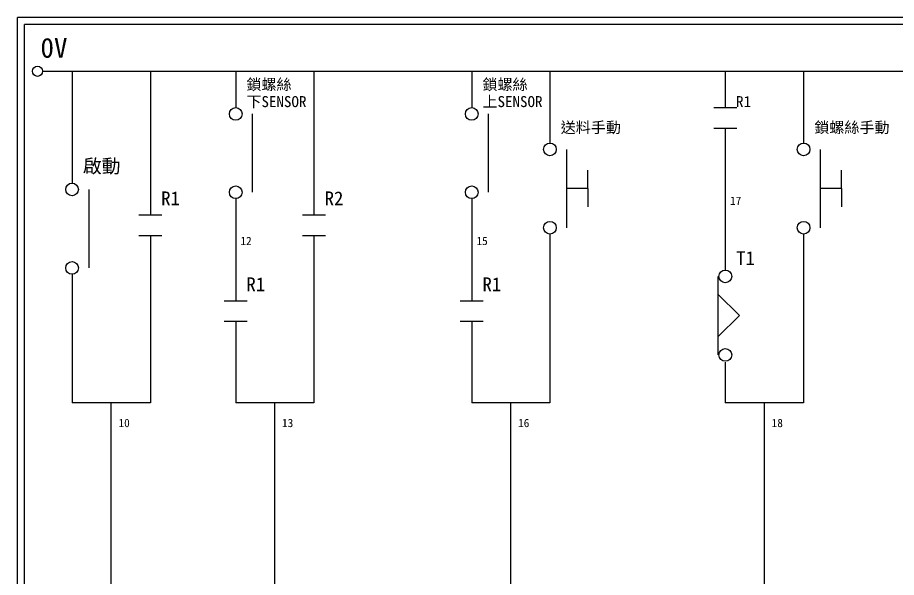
# Model space of a CAD drawing. Extents: x 325 to 612, y 3 to 207.
# Drawn here: x 325.3 to 484.6, y 105.4 to 207 of the extents above; entities that cross this region are included whole.
import ezdxf

# ---------------------------------------------------------------- set-up
doc = ezdxf.new("R2010")
doc.units = 0
doc.layers.get('0').update_dxf_attribs({"linetype": 'CONTINUOUS'})
doc.layers.add('圖框層', color=7, linetype='CONTINUOUS')
doc.layers.add('標尺寸層', color=3, linetype='CONTINUOUS')
doc.styles.add('STSL', font='KAIU.TTF')

msp = doc.modelspace()

# ---------------------------------------------------------------- linework, layer by layer
for p, q in [((428.71, 175.94), (428.71, 179.25)), ((474.68, 175.94), (474.68, 179.25)), ((428.71, 175.94), (428.71, 172.63)), ((474.68, 175.94), (474.68, 172.63))]:
    msp.add_line(p, q)
at = {"layer": '圖框層', "color": 7}
for p, q in [((612.32, 206.97), (325.32, 206.97)), ((325.32, 3), (325.32, 206.97)), ((611.07, 205.72), (326.57, 205.72)), ((326.57, 4.25), (326.57, 205.72))]:
    msp.add_line(p, q, dxfattribs=at)
at = {"layer": '標尺寸層', "color": 7}
for p, q in [((329.84, 197.22), (607.44, 197.22)), ((335.21, 197.22), (335.21, 176.92)), ((349.4, 197.22), (349.4, 171.18)), ((364.86, 197.22), (364.86, 190.64)), ((379.04, 197.22), (379.04, 171.18)), ((407.65, 197.22), (407.65, 190.64)), ((421.84, 197.22), (421.84, 184.2)), ((453.63, 197.22), (453.63, 190.64)), ((467.81, 197.22), (467.81, 184.2)), ((367.86, 189.49), (367.86, 175.26)), ((410.66, 189.49), (410.66, 175.26)), ((453.63, 186.91), (453.63, 161.14)), ((424.84, 183.05), (424.84, 168.82)), ((470.81, 183.05), (470.81, 168.82)), ((338.22, 175.77), (338.22, 161.53)), ((428.71, 175.94), (424.84, 175.94)), ((474.68, 175.94), (470.81, 175.94)), ((364.86, 174.11), (364.86, 155.58)), ((407.65, 174.11), (407.65, 155.58)), ((349.4, 167.45), (349.4, 137.05)), ((379.04, 167.45), (379.04, 137.05)), ((421.84, 167.67), (421.84, 137.05)), ((467.81, 167.67), (467.81, 137.05)), ((335.21, 160.38), (335.21, 137.05)), ((452.3, 159.99), (452.3, 145.76)), ((364.86, 151.85), (364.86, 137.05)), ((407.65, 151.85), (407.65, 137.05)), ((453.63, 144.45), (453.63, 137.05))]:
    msp.add_line(p, q, dxfattribs=at)
at = {"layer": '標尺寸層'}
for p, q in [((451.53, 190.64), (455.72, 190.64)), ((451.53, 186.91), (455.72, 186.91)), ((347.3, 171.18), (351.5, 171.18)), ((376.95, 171.18), (381.14, 171.18)), ((347.3, 167.45), (351.5, 167.45)), ((376.95, 167.45), (381.14, 167.45)), ((456.17, 152.88), (452.3, 156.75)), ((362.76, 155.58), (366.95, 155.58)), ((405.56, 155.58), (409.75, 155.58)), ((362.76, 151.85), (366.95, 151.85)), ((405.56, 151.85), (409.75, 151.85)), ((456.17, 152.88), (452.3, 149.01)), ((342.31, 137.05), (335.21, 137.05)), ((349.4, 137.05), (342.31, 137.05)), ((342.31, 98.11), (342.31, 137.05)), ((371.95, 137.05), (364.86, 137.05)), ((371.95, 98.11), (371.95, 137.05)), ((379.04, 137.05), (371.95, 137.05)), ((414.75, 137.05), (407.65, 137.05)), ((414.75, 59.18), (414.75, 137.05)), ((421.84, 137.05), (414.75, 137.05)), ((460.72, 137.05), (453.63, 137.05)), ((460.72, 72.22), (460.72, 137.05)), ((467.81, 137.05), (460.72, 137.05))]:
    msp.add_line(p, q, dxfattribs=at)
at = {"layer": '標尺寸層', "color": 7}
for centre, radius in [((328.92, 197.22), 0.92), ((364.86, 189.49), 1.15), ((407.65, 189.49), 1.15), ((421.84, 183.05), 1.15), ((467.81, 183.05), 1.15), ((335.21, 175.77), 1.15), ((364.86, 175.26), 1.15), ((407.65, 175.26), 1.15), ((421.84, 168.82), 1.15), ((467.81, 168.82), 1.15), ((335.21, 161.53), 1.15), ((453.63, 159.99), 1.15), ((453.63, 145.76), 1.15)]:
    msp.add_circle(centre, radius, dxfattribs=at)

# ---------------------------------------------------------------- texts
at = {"layer": '圖框層', "color": 4, "style": 'STSL'}
for s, height, p in [('0V', 3.6, (329.47, 199.68)), ('鎖螺絲', 2, (366.8, 193.83)), ('鎖螺絲', 2, (409.6, 193.83)), ('下SENSOR', 2, (366.8, 190.72)), ('上SENSOR', 2, (409.6, 190.72)), ('R1', 2, (455.57, 190.72)), ('送料手動', 2, (423.79, 186.03)), ('鎖螺絲手動', 2, (469.76, 186.03)), ('啟動', 2.5, (337.16, 178.76)), ('R1', 2.5, (351.35, 172.92)), ('R2', 2.5, (380.99, 172.92)), ('17', 1.5, (454.49, 172.98)), ('12', 1.5, (365.72, 165.69)), ('15', 1.5, (408.51, 165.69)), ('T1', 2.5, (455.57, 162.07)), ('R1', 2.5, (366.8, 157.32)), ('R1', 2.5, (409.6, 157.32)), ('10', 1.5, (343.62, 132.65)), ('13', 1.5, (373.26, 132.65)), ('16', 1.5, (416.06, 132.65)), ('18', 1.5, (462.03, 132.65))]:
    msp.add_text(s, height=height, dxfattribs=at).set_placement(p)

doc.saveas('drawing.dxf')
